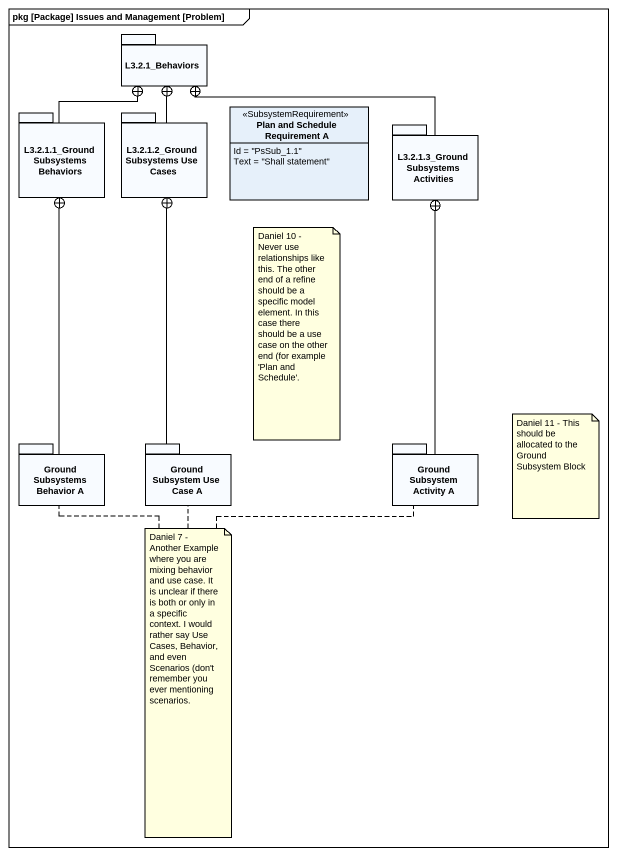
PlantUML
@startuml
mainframe pkg [Package] Issues and Management [Problem]
hide circle
hide empty members
package "L3.2.1_Behaviors" as L3_2_1_Behaviors {
}
package "L3.2.1.1_Ground Subsystems Behaviors" as L3_2_1_1_Ground_Subsystems {
}
package "L3.2.1.2_Ground Subsystems Use Cases" as L3_2_1_2_Ground_Subsystems {
}
class "Plan and Schedule Requirement A" as Plan_and_Schedule <<SubsystemRequirement>> {
  Id = "PsSub_1.1"
  Text = "Shall statement"
}
package "L3.2.1.3_Ground Subsystems Activities" as L3_2_1_3_Ground_Subsystems {
}
package "Ground Subsystems Behavior A" as Ground_Subsystems_Behavior_A {
}
package "Ground Subsystem Use Case A" as Ground_Subsystem_Use_Case_A {
}
package "Ground Subsystem Activity A" as Ground_Subsystem_Activity_A {
}
L3_2_1_1_Ground_Subsystems -up-+ L3_2_1_Behaviors
L3_2_1_2_Ground_Subsystems -up-+ L3_2_1_Behaviors
L3_2_1_3_Ground_Subsystems -left-+ L3_2_1_Behaviors
Ground_Subsystems_Behavior_A -up-+ L3_2_1_1_Ground_Subsystems
Ground_Subsystem_Use_Case_A -up-+ L3_2_1_2_Ground_Subsystems
Ground_Subsystem_Activity_A -up-+ L3_2_1_3_Ground_Subsystems
note as N1
  Daniel 10 - Never use relationships like this. The other end of a refine should be a specific model element. In this case there should be a use case on the other end (for example 'Plan and Schedule'.
end note
note as N2
  Daniel 11 - This should be allocated to the Ground Subsystem Block
end note
note as N3
  Daniel 7 - Another Example where you are mixing behavior and use case. It is unclear if there is both or only in a specific context. I would rather say Use Cases, Behavior, and even Scenarios (don't remember you ever mentioning scenarios.
end note
N3 .. Ground_Subsystem_Use_Case_A
N3 .. Ground_Subsystems_Behavior_A
N3 .. Ground_Subsystem_Activity_A
@enduml
